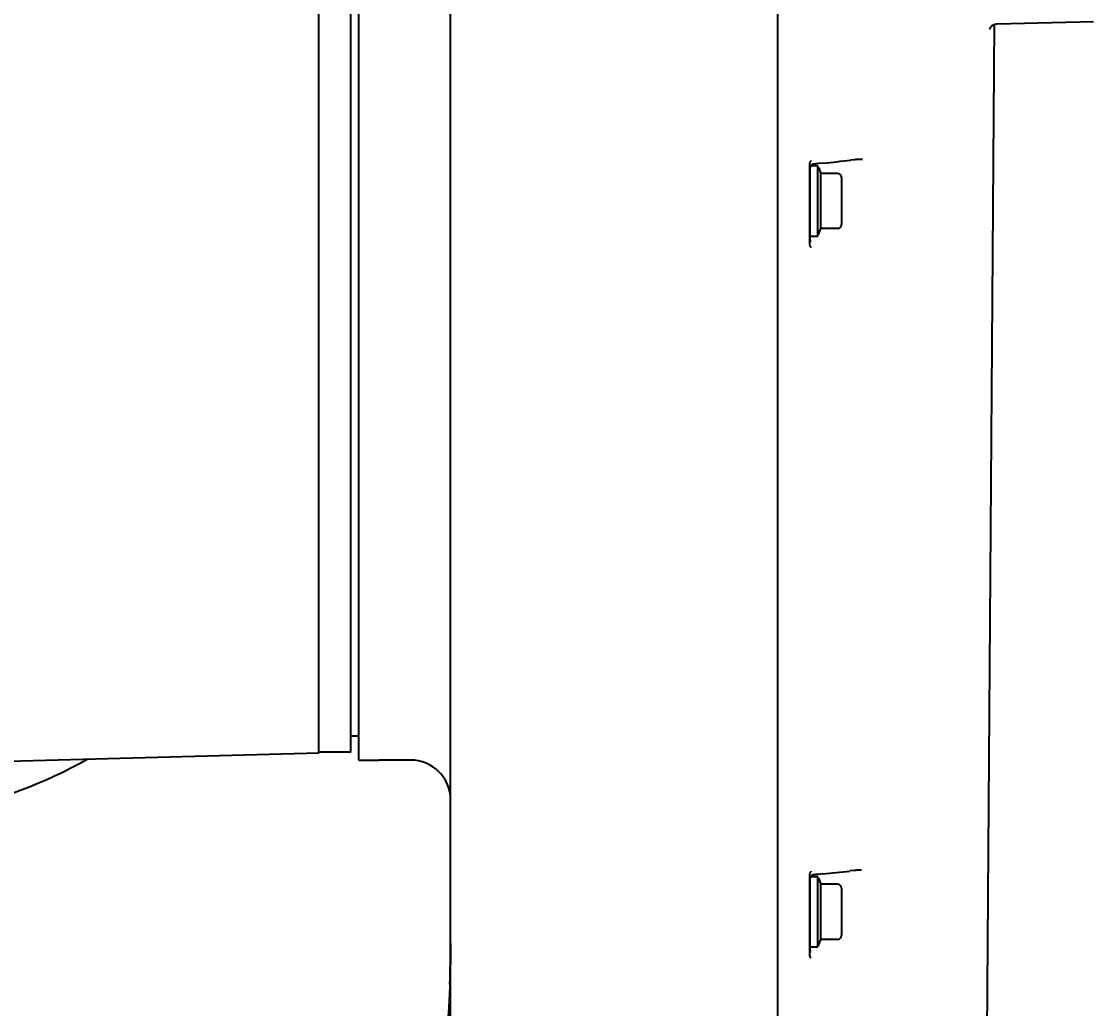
# Model space of a CAD drawing. Header units: millimetres. Extents: x 5828 to 6704, y 123 to 421.
# Drawn here: x 6474.38 to 6481.1, y 267.4 to 273.58 of the extents above; entities that cross this region are included whole.
import ezdxf

# ---------------------------------------------------------------- set-up
doc = ezdxf.new("R2010")
doc.units = ezdxf.units.MM
doc.layers.add('DIM', color=7, linetype='Continuous')
doc.layers.add('外形图', color=7, linetype='Continuous')
doc.styles.add('微软雅黑', font='msyh.ttc', dxfattribs={"height": 2.1})
doc.dimstyles.new('尺寸标注_1_20比例', dxfattribs={"dimtxt": 2.1, "dimasz": 1.7, "dimexe": 0.5, "dimexo": 0.4, "dimgap": 0.5, "dimtad": 1, "dimdec": 1, "dimlfac": 20, "dimdsep": 46, "dimtxsty": '微软雅黑', "dimcen": 0.09, "dimadec": 0, "dimazin": 0, "dimtp": 0.01, "dimtm": 0.01, "dimtfac": 1, "dimtdec": 1, "dimtofl": 0, "dimtmove": 0, "dimatfit": 3, "dimfxl": 1, "dimtolj": 1, "dimarcsym": 0})

# ---------------------------------------------------------------- blocks, each defined once
blk = doc.blocks.new('*D1558')
at = {"layer": 'Defpoints', "color": 0}
for p in [(6471.2212, 282.8043), (6471.2212, 276.6526), (6477.0712, 254.0277)]:
    blk.add_point(p, dxfattribs=at)
at = {"layer": 'DIM', "color": 0, "linetype": 'ByBlock', "lineweight": -2, "ltscale": 20}
for p, q in [((6471.2212, 277.0526), (6471.2212, 283.3043)), ((6477.0712, 254.4277), (6477.0712, 283.3043)), ((6469.5212, 282.8043), (6467.8212, 282.8043)), ((6477.0712, 282.8043), (6471.2212, 282.8043)), ((6478.7712, 282.8043), (6480.4712, 282.8043))]:
    blk.add_line(p, q, dxfattribs=at)
at = {"layer": 'DIM', "color": 0}
for points in [[(6469.5212, 282.521), (6469.5212, 283.0877), (6471.2212, 282.8043)], [(6478.7712, 283.0877), (6478.7712, 282.521), (6477.0712, 282.8043)]]:
    blk.add_solid(points, dxfattribs=at)
at = {"layer": 'DIM', "color": 0, "insert": (6474.1462, 284.3774), "char_height": 2.1, "attachment_point": 5, "style": '微软雅黑'}
blk.add_mtext('\\A1;117', dxfattribs=at)

msp = doc.modelspace()

# ---------------------------------------------------------------- linework, layer by layer
at = {"layer": '外形图', "linetype": 'Continuous'}
for p, q in [((6476.4962, 268.9527), (6476.4962, 277.8526)), ((6479.1212, 258.3619), (6479.1212, 277.8526)), ((6476.2462, 268.9955), (6476.2462, 277.8098)), ((6476.4462, 269.0027), (6476.4462, 277.8026)), ((6476.4462, 269.0027), (6476.4462, 277.8026)), ((6480.3896, 261.4665), (6480.4776, 273.5613)), ((6480.4913, 273.5612), (6481.0969, 273.577)), ((6479.3212, 272.1794), (6479.3212, 272.6865)), ((6479.3212, 272.6568), (6479.3212, 272.2091)), ((6479.3712, 272.6726), (6479.3266, 272.6726)), ((6479.3483, 272.6843), (6479.3453, 272.684)), ((6479.3551, 272.685), (6479.3483, 272.6843)), ((6479.3748, 272.687), (6479.3551, 272.685)), ((6479.3712, 272.2326), (6479.3712, 272.6726)), ((6479.4041, 272.69), (6479.3748, 272.687)), ((6479.3748, 272.6628), (6479.3885, 272.6251)), ((6479.603, 272.7115), (6479.5752, 272.7084)), ((6479.6501, 272.7135), (6479.6295, 272.7134)), ((6479.3885, 272.2801), (6479.3885, 272.6251)), ((6479.4937, 272.6251), (6479.3885, 272.6251)), ((6479.5187, 272.6001), (6479.5187, 272.3051)), ((6479.3212, 272.4805), (6479.3212, 272.3078)), ((6479.3748, 272.2425), (6479.3885, 272.2801)), ((6479.4937, 272.2801), (6479.3885, 272.2801)), ((6479.3212, 272.2326), (6479.3712, 272.2326)), ((6477.0712, 267.8301), (6477.0712, 270.8952)), ((6476.4962, 269.1027), (6476.4462, 269.1027)), ((6476.4962, 269.1027), (6476.4462, 269.1027)), ((6476.2462, 268.9954), (6473.6781, 268.9282)), ((6476.4462, 269.0027), (6476.2462, 269.0027)), ((6476.4462, 269.0027), (6476.2462, 269.0027)), ((6476.4962, 268.9527), (6476.6212, 268.9527)), ((6476.8212, 268.9527), (6476.6212, 268.9527)), ((6479.3212, 267.7298), (6479.3212, 268.2369)), ((6479.3712, 268.2227), (6479.3263, 268.2227)), ((6479.3483, 268.2347), (6479.3453, 268.2344)), ((6479.3551, 268.2354), (6479.3483, 268.2347)), ((6479.3742, 268.2374), (6479.3551, 268.2354)), ((6479.3712, 267.7827), (6479.3712, 268.2227)), ((6479.4028, 268.2403), (6479.3742, 268.2374)), ((6479.5971, 268.2613), (6479.57, 268.2583)), ((6479.6444, 268.2633), (6479.6237, 268.2632)), ((6479.3212, 268.2072), (6479.3212, 267.7596)), ((6479.3748, 268.2128), (6479.3885, 268.1752)), ((6479.3885, 267.8302), (6479.3885, 268.1752)), ((6479.4937, 268.1752), (6479.3885, 268.1752)), ((6479.5187, 268.1502), (6479.5187, 267.8552)), ((6479.3212, 268.0489), (6479.3212, 267.8578)), ((6477.0712, 267.737), (6477.0712, 267.8301)), ((6479.3748, 267.7925), (6479.3885, 267.8302)), ((6479.4937, 267.8302), (6479.3885, 267.8302)), ((6477.0711, 267.7751), (6477.0708, 267.7436)), ((6477.0712, 267.8049), (6477.0711, 267.7751)), ((6479.3212, 267.7827), (6479.3712, 267.7827)), ((6477.0702, 267.6861), (6477.0698, 267.6605)), ((6477.0705, 267.7139), (6477.0702, 267.6861)), ((6477.0708, 267.7436), (6477.0705, 267.7139)), ((6477.0691, 267.6249), (6477.0685, 267.6013)), ((6477.0698, 267.6605), (6477.0691, 267.6249)), ((6477.0676, 267.5499), (6477.0678, 267.5763)), ((6477.0685, 267.6013), (6477.0678, 267.5769)), ((6477.0678, 267.5765), (6477.0679, 267.5802)), ((6477.0678, 267.5763), (6477.0678, 267.5765)), ((6477.0679, 267.5802), (6477.0681, 267.5843))]:
    msp.add_line(p, q, dxfattribs=at)
for points in [[(6480.4487, 273.5322), (6480.4486, 273.5319), (6480.4485, 273.5316), (6480.4487, 273.5323), (6480.4493, 273.5339), (6480.4504, 273.5363), (6480.4524, 273.5396), (6480.4555, 273.5439), (6480.46, 273.5486), (6480.4658, 273.5531), (6480.4731, 273.5571), (6480.4818, 273.56), (6480.4913, 273.5612)], [(6479.3212, 272.6865), (6479.3214, 272.6893), (6479.3218, 272.692), (6479.3225, 272.6946), (6479.3235, 272.697), (6479.3246, 272.6992), (6479.3258, 272.7012), (6479.327, 272.7029), (6479.3284, 272.7045), (6479.3298, 272.706)], [(6479.3285, 272.1627), (6479.328, 272.1632), (6479.3268, 272.1644), (6479.3256, 272.1658), (6479.3246, 272.1674), (6479.3236, 272.1691), (6479.3227, 272.1712), (6479.3219, 272.1736), (6479.3214, 272.1764), (6479.3212, 272.1794)], [(6479.3212, 268.2369), (6479.3214, 268.2398), (6479.3218, 268.2425), (6479.3225, 268.245), (6479.3235, 268.2474), (6479.3246, 268.2496), (6479.3258, 268.2516), (6479.327, 268.2534), (6479.3284, 268.255), (6479.3298, 268.2564)], [(6479.3285, 267.7131), (6479.328, 267.7136), (6479.3268, 267.7148), (6479.3256, 267.7162), (6479.3246, 267.7178), (6479.3236, 267.7196), (6479.3227, 267.7216), (6479.3219, 267.724), (6479.3214, 267.7268), (6479.3212, 267.7298)], [(6477.0678, 267.5765), (6477.0606, 267.4034), (6477.0475, 267.2255), (6477.0274, 267.0548), (6476.9992, 266.8904), (6476.9618, 266.7324), (6476.9155, 266.5822), (6476.8618, 266.4426), (6476.8012, 266.3124), (6476.7323, 266.1875), (6476.6558, 266.0691), (6476.5722, 265.9573), (6476.478, 265.848), (6476.3728, 265.7417), (6476.2573, 265.6398), (6476.1288, 265.5407), (6475.9867, 265.445), (6475.8318, 265.3544), (6475.6623, 265.2693), (6475.4777, 265.1905), (6475.279, 265.1196), (6475.2212, 265.1014)]]:
    msp.add_lwpolyline(points, dxfattribs=at)
for centre, radius, start, end in [((6479.3442, 272.6567), 0.023, 171.51079, 179.9135), ((6479.3607, 272.6576), 0.015, 20, 45.55634), ((6477.2439, 293.5915), 21.0128, 275.90083, 276.37011), ((6479.6433, 272.342), 0.3717, 94.60892, 96.22045), ((6479.6419, 272.3596), 0.354, 92.02116, 94.61644), ((6479.4937, 272.6001), 0.025, 0, 90), ((6479.4937, 272.3051), 0.025, 270, 0), ((6479.3438, 272.2091), 0.0226, 179.94922, 204.5562), ((6479.344, 272.2092), 0.0228, 204.54202, 211.32258), ((6479.3607, 272.2476), 0.015, 314.44366, 340), ((6476.8212, 268.7027), 0.25, 0, 90), ((6479.3607, 268.2077), 0.015, 20, 45.55634), ((6477.2383, 289.1937), 21.0649, 275.8977, 276.35522), ((6479.6376, 267.8891), 0.3744, 94.608, 96.20383), ((6479.6362, 267.907), 0.3565, 92.02152, 94.61571), ((6479.3441, 268.2072), 0.0229, 171.50881, 179.91298), ((6479.4937, 268.1502), 0.025, 0, 90), ((6464.981, 267.83), 12.0902, 359.85076, 0.00054), ((6479.4937, 267.8552), 0.025, 270, 0), ((6467.0029, 267.8185), 10.0683, 358.47132, 359.88624), ((6479.3438, 267.7595), 0.0226, 179.94777, 204.55754), ((6479.344, 267.7596), 0.0228, 204.54435, 211.31245), ((6479.3607, 267.7977), 0.015, 314.44366, 340), ((6468.763, 267.8091), 8.3081, 358.46317, 358.81728), ((6468.8201, 267.8079), 8.2511, 358.81792, 359.00092)]:
    msp.add_arc(centre, radius, start, end, dxfattribs=at)
for points, knots in [([(6479.3311, 272.6775), (6479.3286, 272.6753), (6479.3243, 272.67), (6479.322, 272.6635), (6479.3215, 272.6601)], [0, 0, 0, 0, 0.488066, 1, 1, 1, 1]), ([(6479.3453, 272.684), (6479.3428, 272.6836), (6479.3377, 272.6822), (6479.3331, 272.6793), (6479.3311, 272.6775)], [0, 0, 0, 0, 0.482631, 1, 1, 1, 1]), ([(6471.2212, 268.5027), (6471.5247, 268.5027), (6472.1318, 268.5078), (6473.0393, 268.553), (6473.9513, 268.592), (6474.5312, 268.8087), (6474.7942, 268.9572)], [0, 0, 0, 0, 0.250408, 0.500625, 0.750724, 1, 1, 1, 1]), ([(6479.3311, 268.228), (6479.3286, 268.2258), (6479.3243, 268.2204), (6479.322, 268.214), (6479.3215, 268.2106)], [0, 0, 0, 0, 0.488108, 1, 1, 1, 1]), ([(6479.3453, 268.2344), (6479.3428, 268.2341), (6479.3377, 268.2326), (6479.3331, 268.2298), (6479.3311, 268.228)], [0, 0, 0, 0, 0.482559, 1, 1, 1, 1])]:
    msp.add_open_spline(points, degree=3, knots=knots, dxfattribs=at)

# ---------------------------------------------------------------- dimensions: what is measured, and where the dimension line sits
at = {"layer": 'DIM', "linetype": 'ByBlock', "ltscale": 20}
dim = msp.add_linear_dim(base=(6471.2212, 282.8043), p1=(6477.0712, 254.0277), p2=(6471.2212, 276.6526), dimstyle='尺寸标注_1_20比例', dxfattribs=at)
dim.commit()
dim.dimension.update_dxf_attribs({"geometry": '*D1558', "text_midpoint": (6474.1462, 282.8043), "dimtype": 160})

doc.saveas('drawing.dxf')
